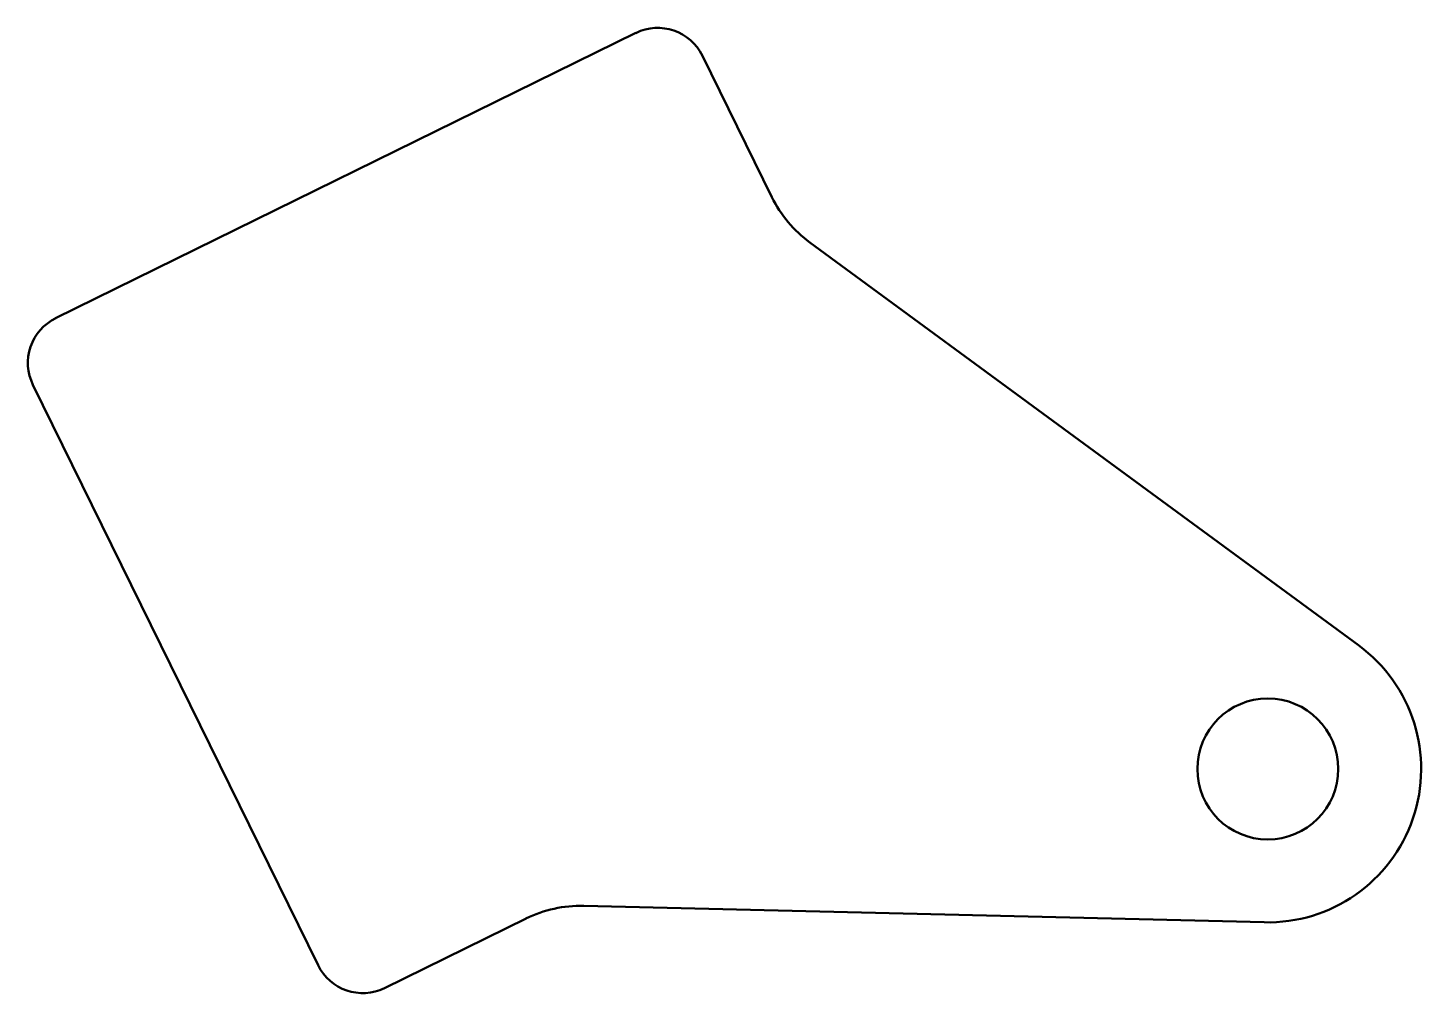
# Model space of a CAD drawing. Header units: millimetres. Extents: x 1 to 169, y 1 to 117.
import ezdxf

# ---------------------------------------------------------------- set-up
doc = ezdxf.new("R2010")
doc.units = ezdxf.units.MM
doc.layers.add('IV_INTERIOR_PROFILES', color=7, linetype='Continuous', lineweight=50)
doc.layers.add('IV_OUTER_PROFILE', color=7, linetype='Continuous', lineweight=50)

msp = doc.modelspace()

# ---------------------------------------------------------------- linework, layer by layer
at = {"layer": 'IV_INTERIOR_PROFILES'}
msp.add_circle((150.65, 28.08), 8.5, dxfattribs=at)
at = {"layer": 'IV_OUTER_PROFILE'}
for p, q in [((74.41, 116.84), (4.4, 82.44)), ((90.82, 97.05), (82.44, 114.1)), ((161.6, 43), (95.41, 91.57)), ((1.66, 74.41), (36.06, 4.4)), ((68.13, 11.58), (150.2, 9.59)), ((44.09, 1.66), (61.15, 10.04))]:
    msp.add_line(p, q, dxfattribs=at)
for centre, radius, start, end in [((77.05, 111.45), 6, 26.169, 116.169), ((104.28, 103.66), 15, 206.169, 233.7269), ((7.05, 77.05), 6, 116.169, 206.169), ((150.65, 28.08), 18.5, 268.611, 53.7269), ((67.76, -3.42), 15, 88.611, 116.169), ((41.45, 7.05), 6, 206.169, 296.169)]:
    msp.add_arc(centre, radius, start, end, dxfattribs=at)

doc.saveas('drawing.dxf')
